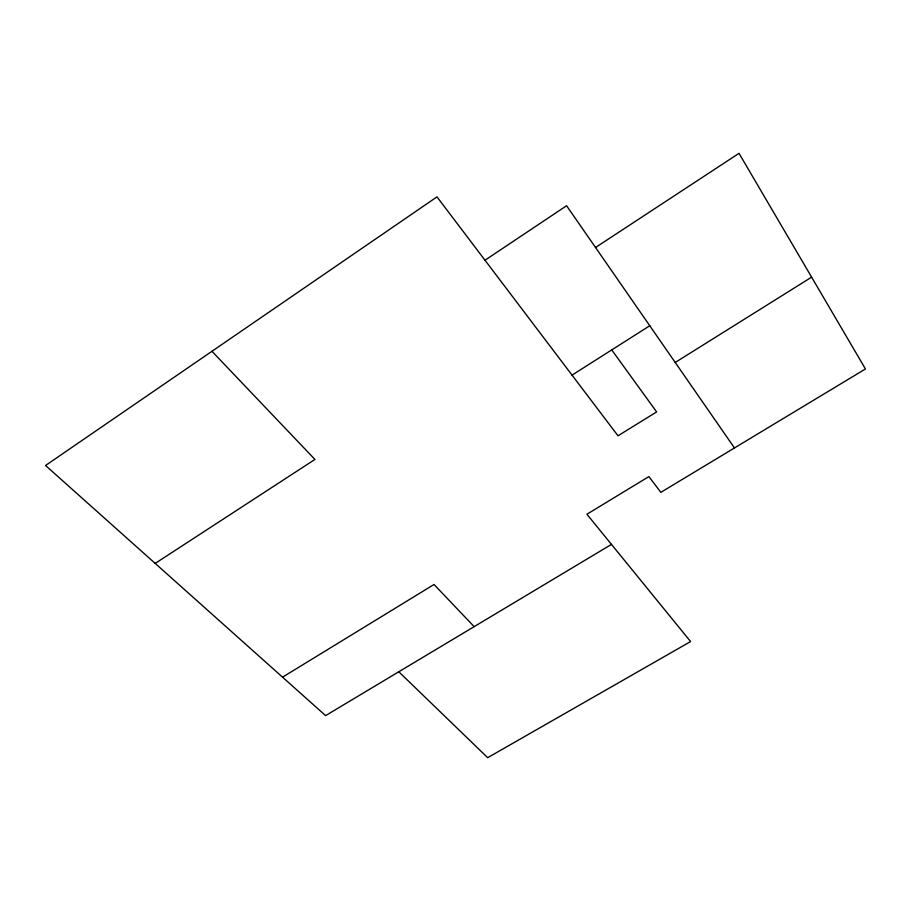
<?xml version="1.0" encoding="UTF-8"?>
<svg xmlns="http://www.w3.org/2000/svg" width="911" height="911" viewBox="0 0 911 911"><rect width="100%" height="100%" fill="white"/><g stroke="black" fill="none" stroke-linecap="round" stroke-linejoin="round"><path stroke-width="1.37" d="M484.982 260.227L566.585 205.727L734.471 447.961M595.532 247.496L739.015 153.321L865.45 368.966L660.851 492.35L648.905 476.59L586.912 514.237L690.595 641.56L487.681 757.679L398.802 671.771M155.189 563.408L314.933 459.44L211.956 351.293M572.04 375.127L649.771 325.751M675.21 362.464L811.621 277.149M282.547 677.158L434.023 584.498L474.153 626.643M611.475 544.402L325.603 715.613L45.55 465.487L436.984 196.867L618 435.788L656.626 411.909L611.736 349.915"/></g></svg>
